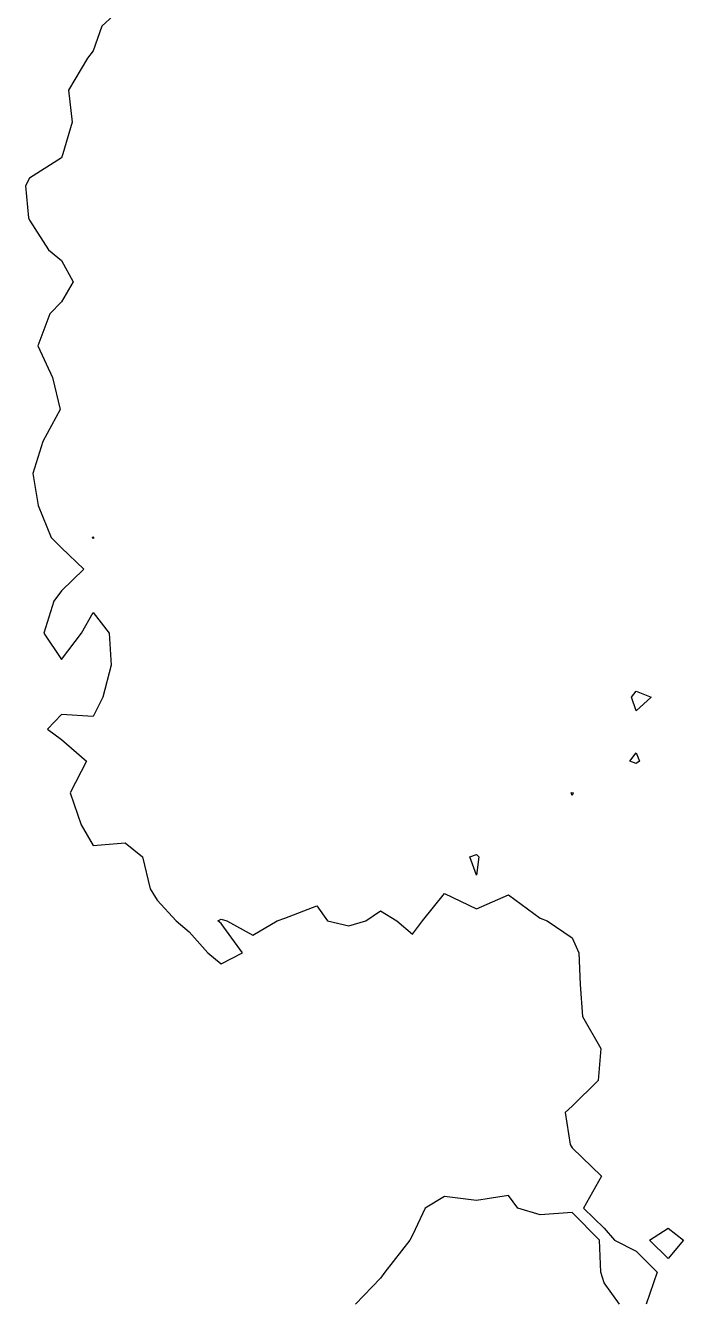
# Model space of a CAD drawing. Header units: metres. Extents: x 2681030 to 2681330, y 1246000 to 1246290.
# Drawn here: x 2681033.19 to 2681043.49, y 1246237.82 to 1246257.76 of the extents above; entities that cross this region are included whole.
import ezdxf

# ---------------------------------------------------------------- set-up
doc = ezdxf.new("R2010")
doc.units = ezdxf.units.M
doc.layers.add('BASIS_HOEHENLINIEN', color=8, linetype='Continuous')

msp = doc.modelspace()

# ---------------------------------------------------------------- linework, layer by layer
at = {"layer": 'BASIS_HOEHENLINIEN'}
for points in [[(2681034.75, 1246258.087, 430.5), (2681034.385, 1246257.75, 430.5), (2681034.25, 1246257.367, 430.5), (2681034.159, 1246257.25, 430.5), (2681033.861, 1246256.75, 430.5), (2681033.918, 1246256.25, 430.5), (2681033.774, 1246255.75, 430.5), (2681033.75, 1246255.692, 430.5), (2681033.25, 1246255.374, 430.5), (2681033.188, 1246255.25, 430.5), (2681033.234, 1246254.75, 430.5), (2681033.25, 1246254.715, 430.5), (2681033.551, 1246254.25, 430.5), (2681033.75, 1246254.082, 430.5), (2681033.937, 1246253.75, 430.5), (2681033.75, 1246253.437, 430.5), (2681033.571, 1246253.25, 430.5), (2681033.381, 1246252.75, 430.5), (2681033.612, 1246252.25, 430.5), (2681033.733, 1246251.75, 430.5), (2681033.461, 1246251.25, 430.5), (2681033.304, 1246250.75, 430.5), (2681033.387, 1246250.25, 430.5), (2681033.589, 1246249.75, 430.5), (2681033.75, 1246249.586, 430.5), (2681034.102, 1246249.25, 430.5), (2681033.75, 1246248.914, 430.5), (2681033.63, 1246248.75, 430.5), (2681033.473, 1246248.25, 430.5), (2681033.75, 1246247.839, 430.5), (2681034.066, 1246248.25, 430.5), (2681034.25, 1246248.575, 430.5), (2681034.496, 1246248.25, 430.5), (2681034.53, 1246247.75, 430.5), (2681034.401, 1246247.25, 430.5), (2681034.25, 1246246.944, 430.5), (2681033.75, 1246246.979, 430.5), (2681033.535, 1246246.75, 430.5), (2681033.75, 1246246.589, 430.5), (2681034.145, 1246246.25, 430.5), (2681033.888, 1246245.75, 430.5), (2681034.061, 1246245.25, 430.5), (2681034.25, 1246244.93, 430.5), (2681034.75, 1246244.969, 430.5), (2681035.018, 1246244.75, 430.5), (2681035.142, 1246244.25, 430.5), (2681035.25, 1246244.072, 430.5), (2681035.549, 1246243.75, 430.5), (2681035.75, 1246243.574, 430.5), (2681036.044, 1246243.25, 430.5), (2681036.25, 1246243.077, 430.5), (2681036.589, 1246243.25, 430.5), (2681036.25, 1246243.709, 430.5), (2681036.198, 1246243.75, 430.5), (2681036.25, 1246243.774, 430.5), (2681036.341, 1246243.75, 430.5), (2681036.75, 1246243.522, 430.5), (2681037.129, 1246243.75, 430.5), (2681037.25, 1246243.791, 430.5), (2681037.75, 1246243.985, 430.5), (2681037.92, 1246243.75, 430.5), (2681038.25, 1246243.668, 430.5), (2681038.516, 1246243.75, 430.5), (2681038.75, 1246243.903, 430.5), (2681039.003, 1246243.75, 430.5), (2681039.25, 1246243.54, 430.5), (2681039.407, 1246243.75, 430.5), (2681039.75, 1246244.175, 430.5), (2681040.25, 1246243.939, 430.5), (2681040.75, 1246244.154, 430.5), (2681041.25, 1246243.792, 430.5), (2681041.36, 1246243.75, 430.5), (2681041.75, 1246243.481, 430.5), (2681041.854, 1246243.25, 430.5), (2681041.872, 1246242.75, 430.5), (2681041.913, 1246242.25, 430.5), (2681042.2, 1246241.75, 430.5), (2681042.157, 1246241.25, 430.5), (2681041.75, 1246240.846, 430.5), (2681041.639, 1246240.75, 430.5), (2681041.717, 1246240.25, 430.5), (2681041.75, 1246240.197, 430.5), (2681042.207, 1246239.75, 430.5), (2681041.929, 1246239.25, 430.5), (2681042.25, 1246238.94, 430.5), (2681042.414, 1246238.75, 430.5), (2681042.75, 1246238.581, 430.5), (2681043.081, 1246238.25, 430.5), (2681042.908, 1246237.75, 430.5)], [(2681034.259, 1246249.75, 430.5), (2681034.25, 1246249.731, 430.5), (2681034.234, 1246249.75, 430.5), (2681034.25, 1246249.756, 430.5), (2681034.259, 1246249.75, 430.5)], [(2681042.984, 1246247.25, 430.5), (2681042.75, 1246247.033, 430.5), (2681042.678, 1246247.25, 430.5), (2681042.75, 1246247.343, 430.5), (2681042.984, 1246247.25, 430.5)], [(2681042.803, 1246246.25, 430.5), (2681042.75, 1246246.209, 430.5), (2681042.653, 1246246.25, 430.5), (2681042.75, 1246246.38, 430.5), (2681042.803, 1246246.25, 430.5)], [(2681041.765, 1246245.75, 430.5), (2681041.75, 1246245.71, 430.5), (2681041.733, 1246245.75, 430.5), (2681041.75, 1246245.759, 430.5), (2681041.765, 1246245.75, 430.5)], [(2681040.289, 1246244.75, 430.5), (2681040.25, 1246244.464, 430.5), (2681040.147, 1246244.75, 430.5), (2681040.25, 1246244.787, 430.5), (2681040.289, 1246244.75, 430.5)], [(2681042.492, 1246237.75, 430.5), (2681042.25, 1246238.081, 430.5), (2681042.197, 1246238.25, 430.5), (2681042.178, 1246238.75, 430.5), (2681041.75, 1246239.183, 430.5), (2681041.25, 1246239.145, 430.5), (2681040.896, 1246239.25, 430.5), (2681040.75, 1246239.448, 430.5), (2681040.25, 1246239.371, 430.5), (2681039.75, 1246239.434, 430.5), (2681039.447, 1246239.25, 430.5), (2681039.25, 1246238.827, 430.5), (2681039.205, 1246238.75, 430.5), (2681038.815, 1246238.25, 430.5), (2681038.75, 1246238.154, 430.5), (2681038.358, 1246237.75, 430.5)], [(2681043.493, 1246238.75, 430.5), (2681043.25, 1246238.462, 430.5), (2681042.962, 1246238.75, 430.5), (2681043.25, 1246238.937, 430.5), (2681043.493, 1246238.75, 430.5)]]:
    msp.add_polyline3d(points, dxfattribs=at)

doc.saveas('drawing.dxf')
